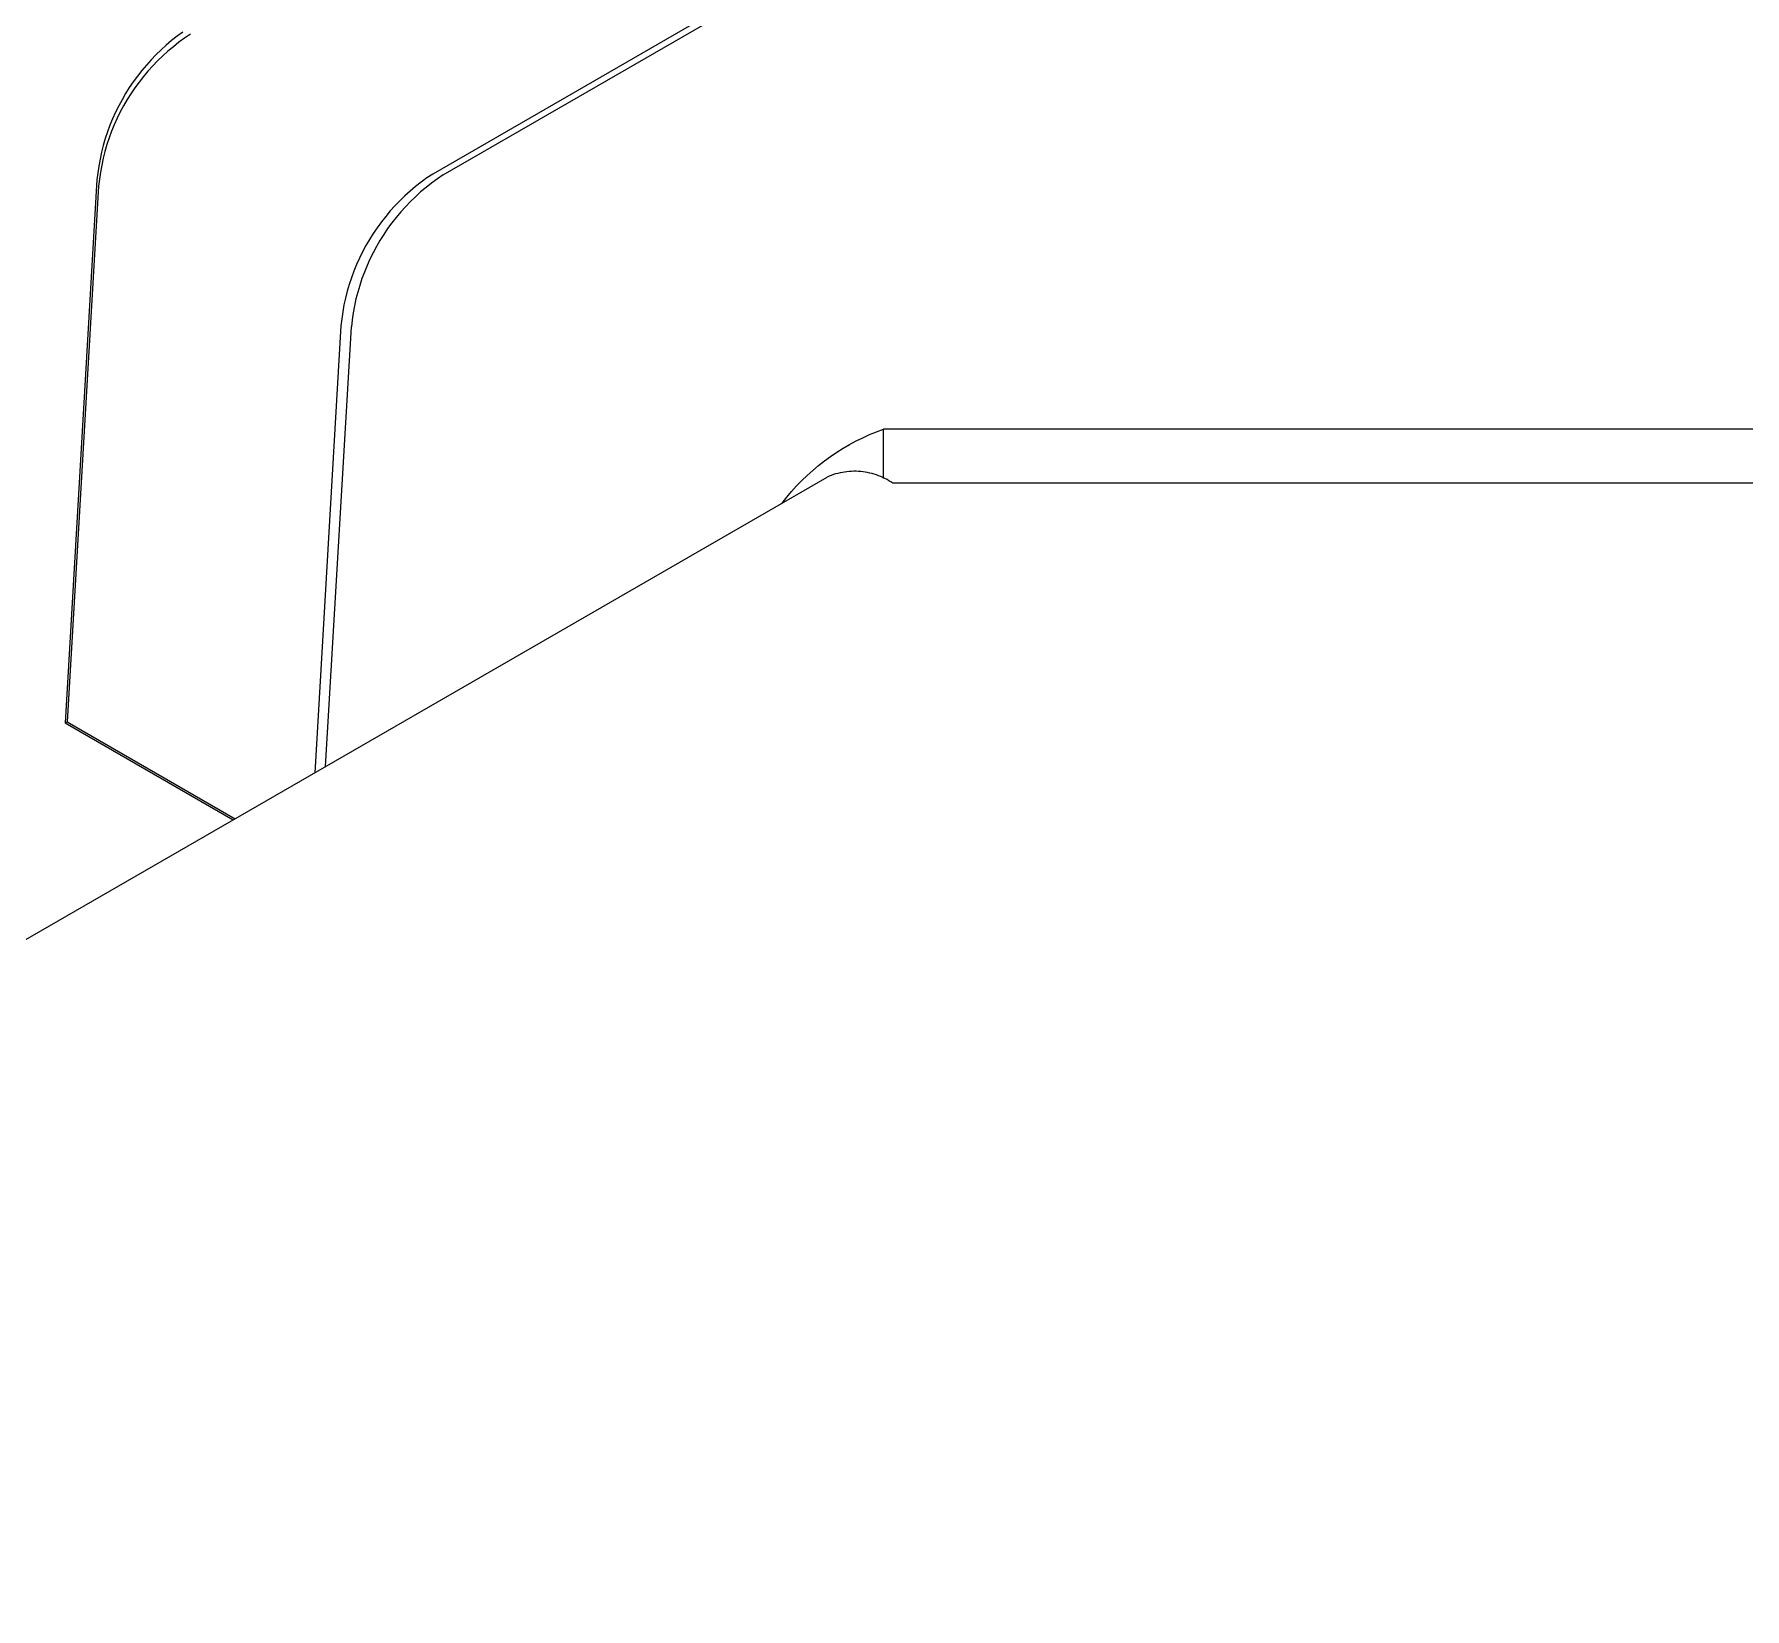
# Model space of a CAD drawing. Header units: millimetres. Extents: x -92 to 3826, y 8 to 2374.
# Drawn here: x 3730.39 to 3780.31, y 1808.79 to 1854.77 of the extents above; entities that cross this region are included whole.
import ezdxf

# ---------------------------------------------------------------- set-up
doc = ezdxf.new("R2010")
doc.units = ezdxf.units.MM
doc.layers.add('ZANO_R', color=7, linetype='Continuous', lineweight=0)

msp = doc.modelspace()

# ---------------------------------------------------------------- linework, layer by layer
at = {"layer": 'ZANO_R'}
for p, q in [((3774.323, 1869.333), (3742.023, 1850.684)), ((3742.328, 1850.656), (3766.738, 1864.749)), ((3734.567, 1854.705), (3734.404, 1854.578)), ((3734.733, 1854.827), (3734.567, 1854.705)), ((3734.781, 1854.651), (3734.615, 1854.529)), ((3734.952, 1854.766), (3734.781, 1854.651)), ((3733.946, 1854.164), (3733.803, 1854.016)), ((3734.094, 1854.307), (3733.946, 1854.164)), ((3734.142, 1854.131), (3733.994, 1853.988)), ((3734.247, 1854.445), (3734.094, 1854.307)), ((3734.295, 1854.269), (3734.142, 1854.131)), ((3734.404, 1854.578), (3734.247, 1854.445)), ((3734.453, 1854.402), (3734.295, 1854.269)), ((3734.615, 1854.529), (3734.453, 1854.402)), ((3733.532, 1853.705), (3733.405, 1853.542)), ((3733.665, 1853.862), (3733.532, 1853.705)), ((3733.713, 1853.686), (3733.58, 1853.528)), ((3733.803, 1854.016), (3733.665, 1853.862)), ((3733.851, 1853.839), (3733.713, 1853.686)), ((3733.994, 1853.988), (3733.851, 1853.839)), ((3733.168, 1853.205), (3733.059, 1853.031)), ((3733.284, 1853.376), (3733.168, 1853.205)), ((3733.332, 1853.2), (3733.216, 1853.029)), ((3733.405, 1853.542), (3733.284, 1853.376)), ((3733.453, 1853.366), (3733.332, 1853.2)), ((3733.58, 1853.528), (3733.453, 1853.366)), ((3732.858, 1852.671), (3732.767, 1852.486)), ((3732.955, 1852.853), (3732.858, 1852.671)), ((3733.003, 1852.676), (3732.906, 1852.495)), ((3733.059, 1853.031), (3732.955, 1852.853)), ((3733.107, 1852.855), (3733.003, 1852.676)), ((3733.216, 1853.029), (3733.107, 1852.855)), ((3732.682, 1852.298), (3732.604, 1852.108)), ((3732.73, 1852.122), (3732.652, 1851.931)), ((3732.767, 1852.486), (3732.682, 1852.298)), ((3732.815, 1852.31), (3732.73, 1852.122)), ((3732.906, 1852.495), (3732.815, 1852.31)), ((3732.468, 1851.719), (3732.409, 1851.521)), ((3732.532, 1851.914), (3732.468, 1851.719)), ((3732.581, 1851.738), (3732.516, 1851.542)), ((3732.604, 1852.108), (3732.532, 1851.914)), ((3732.652, 1851.931), (3732.581, 1851.738)), ((3732.314, 1851.12), (3732.277, 1850.917)), ((3732.358, 1851.321), (3732.314, 1851.12)), ((3732.409, 1851.521), (3732.358, 1851.321)), ((3732.406, 1851.145), (3732.362, 1850.944)), ((3732.458, 1851.345), (3732.406, 1851.145)), ((3732.516, 1851.542), (3732.458, 1851.345)), ((3732.246, 1850.714), (3732.223, 1850.509)), ((3732.277, 1850.917), (3732.246, 1850.714)), ((3732.325, 1850.741), (3732.294, 1850.537)), ((3732.362, 1850.944), (3732.325, 1850.741)), ((3742.023, 1850.684), (3741.852, 1850.568)), ((3742.328, 1850.656), (3742.158, 1850.54)), ((3732.223, 1850.509), (3731.296, 1834.66)), ((3732.271, 1850.333), (3731.356, 1834.685)), ((3732.294, 1850.537), (3732.271, 1850.333)), ((3741.366, 1850.187), (3741.213, 1850.048)), ((3741.524, 1850.319), (3741.366, 1850.187)), ((3741.671, 1850.159), (3741.519, 1850.021)), ((3741.686, 1850.446), (3741.524, 1850.319)), ((3741.829, 1850.291), (3741.671, 1850.159)), ((3741.852, 1850.568), (3741.686, 1850.446)), ((3741.991, 1850.419), (3741.829, 1850.291)), ((3742.158, 1850.54), (3741.991, 1850.419)), ((3740.922, 1849.757), (3740.784, 1849.604)), ((3741.065, 1849.905), (3740.922, 1849.757)), ((3741.213, 1850.048), (3741.065, 1849.905)), ((3741.227, 1849.729), (3741.089, 1849.576)), ((3741.37, 1849.877), (3741.227, 1849.729)), ((3741.519, 1850.021), (3741.37, 1849.877)), ((3740.403, 1849.117), (3740.287, 1848.947)), ((3740.524, 1849.284), (3740.403, 1849.117)), ((3740.651, 1849.446), (3740.524, 1849.284)), ((3740.784, 1849.604), (3740.651, 1849.446)), ((3740.83, 1849.256), (3740.708, 1849.089)), ((3740.957, 1849.418), (3740.83, 1849.256)), ((3741.089, 1849.576), (3740.957, 1849.418)), ((3740.178, 1848.772), (3740.074, 1848.594)), ((3740.287, 1848.947), (3740.178, 1848.772)), ((3740.483, 1848.744), (3740.38, 1848.566)), ((3740.593, 1848.919), (3740.483, 1848.744)), ((3740.708, 1849.089), (3740.593, 1848.919)), ((3739.886, 1848.227), (3739.801, 1848.039)), ((3739.977, 1848.412), (3739.886, 1848.227)), ((3740.074, 1848.594), (3739.977, 1848.412)), ((3740.191, 1848.2), (3740.107, 1848.012)), ((3740.282, 1848.384), (3740.191, 1848.2)), ((3740.38, 1848.566), (3740.282, 1848.384)), ((3739.652, 1847.656), (3739.587, 1847.46)), ((3739.723, 1847.849), (3739.652, 1847.656)), ((3739.801, 1848.039), (3739.723, 1847.849)), ((3739.957, 1847.628), (3739.892, 1847.432)), ((3740.028, 1847.821), (3739.957, 1847.628)), ((3740.107, 1848.012), (3740.028, 1847.821)), ((3739.529, 1847.262), (3739.478, 1847.063)), ((3739.587, 1847.46), (3739.529, 1847.262)), ((3739.834, 1847.234), (3739.783, 1847.035)), ((3739.892, 1847.432), (3739.834, 1847.234)), ((3739.396, 1846.659), (3739.366, 1846.455)), ((3739.433, 1846.861), (3739.396, 1846.659)), ((3739.478, 1847.063), (3739.433, 1846.861)), ((3739.701, 1846.631), (3739.671, 1846.427)), ((3739.739, 1846.833), (3739.701, 1846.631)), ((3739.783, 1847.035), (3739.739, 1846.833)), ((3739.342, 1846.25), (3738.579, 1833.2)), ((3738.896, 1833.383), (3739.648, 1846.222)), ((3739.366, 1846.455), (3739.342, 1846.25)), ((3739.671, 1846.427), (3739.648, 1846.222)), ((3754.775, 1843.075), (3754.977, 1843.159)), ((3754.977, 1843.159), (3755.182, 1843.235)), ((3804.003, 1843.235), (3755.182, 1843.235)), ((3755.182, 1841.794), (3755.182, 1843.235)), ((3753.812, 1842.558), (3753.997, 1842.675)), ((3753.997, 1842.675), (3754.186, 1842.785)), ((3754.186, 1842.785), (3754.379, 1842.888)), ((3754.379, 1842.888), (3754.575, 1842.985)), ((3754.575, 1842.985), (3754.775, 1843.075)), ((3753.114, 1842.031), (3753.282, 1842.172)), ((3753.282, 1842.172), (3753.454, 1842.307)), ((3753.454, 1842.307), (3753.631, 1842.436)), ((3753.631, 1842.436), (3753.812, 1842.558)), ((3498.651, 1694.677), (3753.53, 1841.832)), ((3752.642, 1841.576), (3752.794, 1841.733)), ((3752.794, 1841.733), (3752.952, 1841.885)), ((3752.952, 1841.885), (3753.114, 1842.031)), ((3753.591, 1841.858), (3753.53, 1841.832)), ((3753.654, 1841.882), (3753.591, 1841.858)), ((3753.718, 1841.905), (3753.654, 1841.882)), ((3753.782, 1841.925), (3753.718, 1841.905)), ((3753.847, 1841.942), (3753.782, 1841.925)), ((3753.912, 1841.958), (3753.847, 1841.942)), ((3753.978, 1841.971), (3753.912, 1841.958)), ((3754.044, 1841.982), (3753.978, 1841.971)), ((3754.111, 1841.991), (3754.044, 1841.982)), ((3754.178, 1841.998), (3754.111, 1841.991)), ((3754.245, 1842.002), (3754.178, 1841.998)), ((3754.312, 1842.004), (3754.245, 1842.002)), ((3754.38, 1842.004), (3754.312, 1842.004)), ((3754.447, 1842.001), (3754.38, 1842.004)), ((3754.514, 1841.996), (3754.447, 1842.001)), ((3754.581, 1841.989), (3754.514, 1841.996)), ((3754.648, 1841.979), (3754.581, 1841.989)), ((3754.714, 1841.968), (3754.648, 1841.979)), ((3754.78, 1841.953), (3754.714, 1841.968)), ((3754.845, 1841.937), (3754.78, 1841.953)), ((3754.91, 1841.919), (3754.845, 1841.937)), ((3754.974, 1841.898), (3754.91, 1841.919)), ((3755.037, 1841.875), (3754.974, 1841.898)), ((3755.099, 1841.85), (3755.037, 1841.875)), ((3755.161, 1841.823), (3755.099, 1841.85)), ((3755.221, 1841.794), (3755.161, 1841.823)), ((3755.281, 1841.763), (3755.221, 1841.794)), ((3755.339, 1841.729), (3755.281, 1841.763)), ((3755.397, 1841.694), (3755.339, 1841.729)), ((3755.453, 1841.657), (3755.397, 1841.694)), ((3804.102, 1841.657), (3755.453, 1841.657)), ((3752.219, 1841.075), (3752.354, 1841.247)), ((3752.354, 1841.247), (3752.495, 1841.414)), ((3752.495, 1841.414), (3752.642, 1841.576)), ((3731.296, 1834.66), (3731.356, 1834.69)), ((3731.296, 1834.66), (3736.202, 1831.827)), ((3731.356, 1834.685), (3736.254, 1831.857))]:
    msp.add_line(p, q, dxfattribs=at)

doc.saveas('drawing.dxf')
